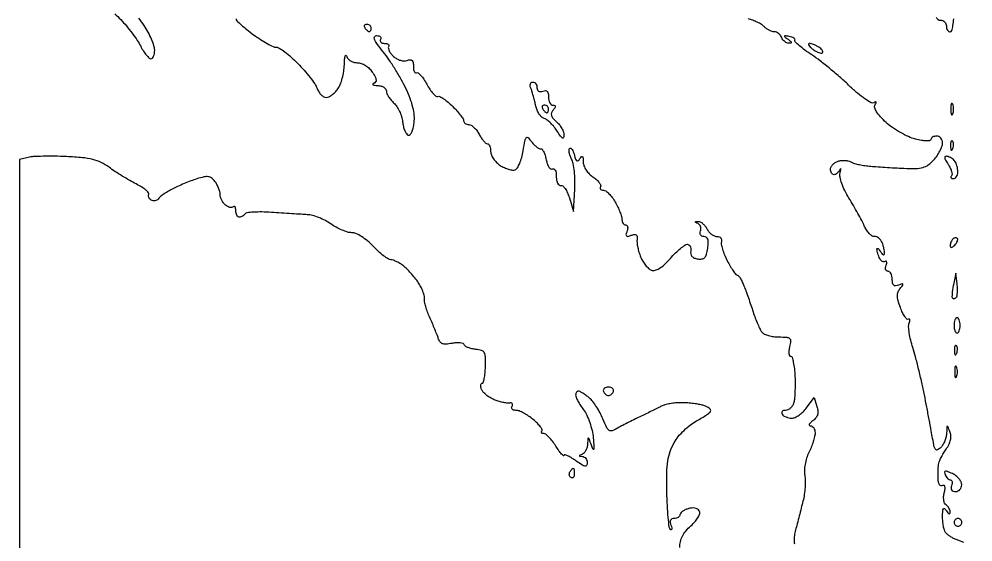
# Model space of a CAD drawing. Extents: x 0 to 102, y 0 to 135.
# Drawn here: x -0.01 to 20.89, y 108.79 to 120.24 of the extents above; entities that cross this region are included whole.
import ezdxf

# ---------------------------------------------------------------- set-up
doc = ezdxf.new("R2010")
doc.units = 0
doc.header["$MEASUREMENT"] = 0

msp = doc.modelspace()

# ---------------------------------------------------------------- linework, layer by layer
for points in [[(2.085474, 120.358813, -0.022279), (2.217933, 120.230897, -0.016899), (2.340908, 120.091951, -0.012596), (2.46732, 119.930913, -0.012766), (2.578894, 119.772892, -0.028068), (2.654044, 119.64555, 0.022046), (2.714486, 119.540255, 0.02991), (2.778616, 119.451367, 0.030252), (2.838134, 119.38687, 0.193626), (2.878573, 119.3706, 0.214099), (2.910072, 119.384736, 0.080193), (2.936681, 119.426515, 0.060951), (2.954735, 119.488071, 0.041386), (2.960638, 119.56095, 0.078436), (2.945234, 119.657347, 0.023061), (2.892147, 119.797906, 0.022543), (2.816923, 119.952718, 0.022466), (2.727988, 120.100309, 0.014348), (2.614623, 120.260476, 0.007299)], [(4.742837, 120.243793, 0.181566), (4.761038, 120.204565, 0.010937), (4.857287, 120.113947, 0.015238), (4.980275, 120.009739, 0.010591), (5.125102, 119.89935, 0.014166), (5.278404, 119.794074, 0.017477), (5.427235, 119.705167, 0.016006), (5.555578, 119.639727, 0.110323), (5.624196, 119.6244, -0.142452), (5.691085, 119.604948, -0.019126), (5.812984, 119.520791, -0.020826), (5.952817, 119.406752, -0.016153), (6.095466, 119.271688, -0.01538), (6.234647, 119.122181, -0.015463), (6.364114, 118.964661, -0.015463), (6.468281, 118.820622, -0.058033), (6.519641, 118.721788, 0.051185), (6.557537, 118.646366, 0.055685), (6.609072, 118.582524, 0.062819), (6.665772, 118.538978, 0.133143), (6.718809, 118.5246, 0.114258), (6.775755, 118.537785, 0.044686), (6.845209, 118.579832, 0.041249), (6.915132, 118.640683, 0.040321), (6.974703, 118.712624, 0.060536), (7.025983, 118.808744, 0.026921), (7.070597, 118.945504, 0.026167), (7.102785, 119.097132, 0.032028), (7.116214, 119.241374, -0.011096), (7.122462, 119.363816, -0.043386), (7.13451, 119.438522, -0.393942), (7.14944, 119.448169, -0.292509), (7.164717, 119.43405, 0.104225), (7.194273, 119.374888, 0.08424), (7.247217, 119.327345, 0.076488), (7.317959, 119.29652, 0.064654), (7.398973, 119.286, -0.082974), (7.486185, 119.271427, -0.056339), (7.577297, 119.228121, -0.053332), (7.661661, 119.162264, -0.0554), (7.72898, 119.08082, -0.021477), (7.789922, 118.978479, -0.092722), (7.811372, 118.911337, -0.185666), (7.800078, 118.865746, -0.145005), (7.759859, 118.833699, 0.142984), (7.739206, 118.817375, 0.445992), (7.742636, 118.802116, 0.098572), (7.779194, 118.790239, 0.020639), (7.84665, 118.785079, -0.057578), (7.919451, 118.774069, -0.074917), (7.981085, 118.746937, -0.092122), (8.022462, 118.708546, -0.16115), (8.037, 118.664612, 0.103477), (8.048297, 118.61061, 0.036788), (8.085322, 118.540518, 0.034614), (8.138551, 118.467318, 0.03434), (8.201501, 118.401953, -0.063645), (8.26642, 118.326135, -0.036238), (8.325272, 118.220562, -0.035575), (8.369887, 118.103804, -0.048691), (8.391851, 117.993506, 0.033014), (8.408808, 117.891832, 0.041361), (8.438321, 117.800933, 0.046436), (8.475003, 117.732066, 0.169556), (8.513749, 117.702449, 0.278231), (8.554278, 117.711768, 0.086891), (8.592511, 117.764348, 0.056174), (8.624223, 117.853112, 0.028679), (8.64469, 117.969846, 0.051183), (8.646922, 118.12997, 0.036969), (8.618061, 118.306305, 0.031842), (8.557588, 118.501932, 0.020409), (8.464041, 118.72058, 0.01658), (8.361041, 118.919273, 0.010598), (8.22896, 119.143361, 0.010648), (8.09003, 119.357703, 0.019484), (7.966441, 119.525317, -0.010002), (7.830238, 119.70289, -0.06237), (7.774422, 119.80274, -0.243267), (7.779157, 119.853998, -0.25572), (7.823384, 119.8782, -0.062073), (7.872822, 119.872039, -0.132027), (7.906195, 119.853349, -0.191611), (7.918518, 119.825689, -0.149617), (7.9101, 119.7936, 0.146489), (7.90147, 119.761503, 0.191582), (7.913383, 119.733851, 0.134005), (7.946086, 119.715172, 0.063222), (7.9947, 119.709, -0.053446), (8.043921, 119.703724, -0.115843), (8.078069, 119.68747, -0.188255), (8.091941, 119.663452, -0.17814), (8.086288, 119.635707, 0.19628), (8.079909, 119.597617, 0.063277), (8.099819, 119.542746, 0.051956), (8.139966, 119.481238, 0.038302), (8.19596, 119.422167, 0.056652), (8.266168, 119.371792, 0.055567), (8.346339, 119.338069, 0.06009), (8.424894, 119.324817, 0.103743), (8.490065, 119.335312, -0.069867), (8.555803, 119.350489, -0.212698), (8.598153, 119.3359, -0.165998), (8.622279, 119.290765, -0.040496), (8.6292, 119.205458, 0.035832), (8.634033, 119.13811, 0.0768), (8.649219, 119.088414, 0.147833), (8.671592, 119.064078, 0.278757), (8.697348, 119.064332, -0.314147), (8.733601, 119.062329, -0.043479), (8.791851, 119.007969, -0.037094), (8.85793, 118.922629, -0.022684), (8.923362, 118.813313, 0.023781), (8.989735, 118.702974, 0.035647), (9.058668, 118.614223, 0.039155), (9.121183, 118.554698, 0.256508), (9.162295, 118.547198, -0.201677), (9.207844, 118.543718, -0.02837), (9.290877, 118.494955, -0.028672), (9.387267, 118.422429, -0.020757), (9.486182, 118.331403, -0.014882), (9.579171, 118.232707, -0.019535), (9.657672, 118.136973, -0.017361), (9.716071, 118.053954, -0.145593), (9.729, 118.010492, 0.142756), (9.737679, 117.980713, 0.099639), (9.762078, 117.95534, 0.084299), (9.798562, 117.938245, 0.067592), (9.841604, 117.9324, -0.140753), (9.892754, 117.91771, -0.048383), (9.954381, 117.870272, -0.043483), (10.015773, 117.801831, -0.038233), (10.0674, 117.7209, 0.024046), (10.115888, 117.639914, 0.031775), (10.167993, 117.571528, 0.03302), (10.216704, 117.522351, 0.183041), (10.250896, 117.5094, -0.218583), (10.277797, 117.497049, -0.078177), (10.300548, 117.46027, -0.059442), (10.316052, 117.40619, -0.040132), (10.3212, 117.34215, 0.101562), (10.336404, 117.268073, 0.049889), (10.383136, 117.183448, 0.046619), (10.451388, 117.101991, 0.050084), (10.532047, 117.036748, 0.036374), (10.621262, 116.987158, 0.038718), (10.714909, 116.952207, 0.041915), (10.799485, 116.935412, 0.120239), (10.858475, 116.942949, 0.166038), (10.906973, 116.983425, 0.035865), (10.957621, 117.08202, 0.033735), (11.002377, 117.210422, 0.026705), (11.033687, 117.354101, -0.005547), (11.074353, 117.587846, -0.144718), (11.103031, 117.644194, -0.428186), (11.141942, 117.644328, -0.02983), (11.22083, 117.5517, 0.028915), (11.274687, 117.488227, 0.038105), (11.331071, 117.437445, 0.042119), (11.382231, 117.404448, 0.187844), (11.417057, 117.400345, -0.296447), (11.446946, 117.390364, -0.051484), (11.480633, 117.337719, -0.041589), (11.51239, 117.258947, -0.025679), (11.536992, 117.162088, 0.034166), (11.562852, 117.067063, 0.064732), (11.598249, 116.996206, 0.106422), (11.637021, 116.958896, 0.284229), (11.673806, 116.958886, -0.245747), (11.707011, 116.961269, -0.171256), (11.735056, 116.935167, -0.085568), (11.753611, 116.877505, -0.035165), (11.7594, 116.795293, 0.043247), (11.766453, 116.713906, 0.071934), (11.787839, 116.648608, 0.105545), (11.819346, 116.608873, 0.230227), (11.856212, 116.59995, -0.245475), (11.899772, 116.588066, -0.054923), (11.951824, 116.527908, -0.044984), (12.003178, 116.436878, -0.03007), (12.045752, 116.325), (12.138479, 116.0289), (12.164596, 116.513146, 0.019475), (12.16756, 116.711639, 0.020113), (12.154955, 116.907623, 0.020311), (12.130377, 117.075856, 0.076577), (12.095102, 117.176042, -0.032903), (12.06235, 117.248289, -0.043902), (12.043002, 117.317638, -0.05084), (12.038254, 117.374878, -0.194019), (12.052001, 117.407201, -0.32429), (12.076102, 117.411046, -0.118311), (12.103974, 117.387355, -0.063249), (12.132015, 117.336566, -0.030596), (12.155193, 117.265904, 0.020865), (12.183338, 117.174106, 0.16316), (12.210455, 117.13936, 0.340543), (12.240545, 117.141525, 0.069502), (12.277442, 117.184998, -0.047841), (12.311173, 117.228409, -0.42804), (12.332831, 117.228533, -0.175959), (12.3469, 117.196969, -0.016016), (12.350305, 117.1095, 0.089592), (12.365959, 117.026119, 0.052986), (12.411961, 116.935593, 0.049937), (12.480191, 116.850495, 0.053837), (12.562374, 116.782996, -0.033348), (12.63971, 116.724605, -0.050462), (12.697554, 116.663327, -0.064604), (12.729601, 116.608216, -0.242401), (12.726581, 116.569546, 0.128484), (12.717772, 116.540868, 0.188295), (12.726224, 116.516176, 0.145846), (12.751823, 116.499436, 0.071281), (12.790757, 116.493665, -0.157855), (12.843211, 116.476401, -0.039496), (12.912459, 116.416877, -0.036409), (12.984738, 116.332619, -0.02971), (13.04955, 116.233009, -0.017852), (13.10622, 116.124615, -0.018668), (13.15411, 116.014036, -0.018696), (13.188194, 115.915805, -0.074284), (13.1976, 115.852844, 0.06648), (13.203728, 115.806955, 0.083553), (13.221671, 115.768063, 0.099363), (13.248296, 115.742052, 0.144921), (13.279545, 115.7328, -0.208256), (13.306183, 115.721202, -0.140133), (13.321458, 115.691209, -0.090467), (13.322015, 115.645456, -0.049572), (13.307158, 115.591213, 0.034354), (13.286024, 115.522338, 0.27003), (13.295479, 115.491599, 0.252128), (13.327708, 115.483338, 0.030851), (13.399619, 115.505955, -0.046277), (13.468659, 115.525355, -0.202306), (13.509187, 115.516386, -0.218884), (13.529073, 115.481879, -0.054112), (13.527983, 115.414893, 0.059011), (13.527509, 115.342083, 0.022566), (13.543329, 115.241819, 0.021973), (13.570501, 115.1334, 0.025159), (13.606107, 115.032682, 0.038436), (13.653409, 114.938853, 0.035848), (13.715505, 114.851029, 0.037877), (13.782284, 114.781167, 0.091716), (13.842941, 114.744033, 0.154355), (13.92231, 114.739256, 0.076516), (14.016227, 114.778843, 0.051724), (14.12702, 114.863946, 0.021317), (14.258898, 115.000001, -0.016125), (14.371532, 115.118642, -0.021277), (14.481977, 115.218797, -0.019307), (14.578524, 115.29302, -0.155436), (14.631196, 115.3098, -0.163228), (14.666011, 115.298123, -0.118613), (14.692133, 115.26631, -0.092041), (14.705285, 115.218373, -0.062725), (14.702959, 115.16175, 0.093351), (14.70425, 115.096537, 0.131552), (14.730331, 115.044885, 0.114827), (14.782047, 115.00851, 0.06073), (14.858182, 114.988012, 0.071626), (14.949991, 114.988132, 0.170005), (15.009735, 115.01932, 0.122688), (15.048894, 115.089535, 0.029723), (15.07618, 115.220662, 0.02527), (15.087777, 115.342115, 0.089458), (15.077374, 115.419417, 0.164411), (15.045398, 115.462533, 0.152867), (14.992797, 115.479, -0.099734), (14.948209, 115.487983, -0.156686), (14.918781, 115.513198, -0.146701), (14.908388, 115.552242, -0.084008), (14.918096, 115.600434, 0.08212), (14.928258, 115.649921, 0.090662), (14.921338, 115.698266, 0.098459), (14.898649, 115.737961, 0.117756), (14.863697, 115.762955, -0.01171), (14.813651, 115.784694, -0.302436), (14.806299, 115.79668, -0.368597), (14.814871, 115.806003, -0.014039), (14.865473, 115.810721, -0.135769), (14.911374, 115.801178, -0.0561), (14.964657, 115.765736, -0.049918), (15.016547, 115.712436, -0.045243), (15.0588, 115.6482, 0.054815), (15.103161, 115.583485, 0.052069), (15.161227, 115.528702, 0.056161), (15.223559, 115.491333, 0.107375), (15.280327, 115.479, -0.084092), (15.327612, 115.470991, -0.126601), (15.362237, 115.447936, -0.144082), (15.378668, 115.413508, -0.122522), (15.375249, 115.37325, 0.131574), (15.371213, 115.313014, 0.024993), (15.398093, 115.205372, 0.025126), (15.44333, 115.079465, 0.020763), (15.503641, 114.95025, 0.012859), (15.57067, 114.828691, 0.019092), (15.636054, 114.726192, 0.014626), (15.694263, 114.647232, 0.230532), (15.72349, 114.633, -0.228952), (15.750174, 114.620105, -0.026842), (15.789493, 114.564659, -0.027851), (15.831301, 114.489473, -0.019289), (15.870378, 114.40035, -0.006406), (15.913121, 114.287421, -0.002802), (15.967039, 114.136636, -0.002772), (16.02251, 113.97588, -0.003701), (16.070975, 113.8293, 0.012048), (16.118932, 113.691991, 0.012609), (16.172776, 113.559241, 0.01235), (16.224904, 113.447134, 0.053191), (16.264305, 113.38515, 0.117411), (16.316275, 113.344436, 0.038397), (16.40819, 113.310464, 0.035812), (16.519694, 113.287201, 0.033535), (16.635871, 113.2794, -0.016567), (16.806218, 113.273754, -0.168596), (16.870412, 113.24659, -0.239567), (16.89185, 113.190681, -0.035464), (16.87014, 113.0679, 0.032025), (16.85523, 112.986825, 0.055771), (16.854792, 112.918528, 0.082664), (16.867599, 112.872245, 0.291859), (16.892431, 112.8564, -0.326742), (16.922944, 112.834077, -0.023883), (16.951272, 112.727509, -0.026035), (16.974138, 112.585816, -0.016115), (16.986896, 112.417623, -0.011334), (16.990627, 112.238388, -0.012024), (16.986075, 112.062669, -0.011692), (16.974997, 111.911861, -0.052703), (16.957293, 111.825423, -0.069526), (16.92924, 111.766775, -0.066521), (16.885833, 111.717068, -0.071358), (16.834287, 111.68347, -0.109223), (16.782406, 111.672, 0.069787), (16.737963, 111.665767, 0.14451), (16.708642, 111.647149, 0.189949), (16.698796, 111.619543, 0.13093), (16.7085, 111.5874, 0.107835), (16.739853, 111.554963, 0.050955), (16.79159, 111.527651, 0.047177), (16.853945, 111.50907, 0.048872), (16.917937, 111.5028, 0.109654), (16.989936, 111.518782, 0.044205), (17.077555, 111.569559, 0.04099), (17.165678, 111.643111, 0.040969), (17.240639, 111.730066), (17.40619, 111.957331), (17.469563, 111.757662, -0.048783), (17.49087, 111.657618, -0.098693), (17.484109, 111.577692, -0.104869), (17.447782, 111.509605, -0.060155), (17.379498, 111.445796, 0.029065), (17.327018, 111.402528, 0.096373), (17.300734, 111.366558, 0.294221), (17.303725, 111.344268, 0.219711), (17.32683, 111.3336, -0.152817), (17.365261, 111.321573, -0.098133), (17.397999, 111.287716, -0.080833), (17.420086, 111.237123, -0.062659), (17.4276, 111.177398, -0.05769), (17.418523, 111.098992, -0.019106), (17.387724, 110.987147, -0.018736), (17.343815, 110.864727, -0.020224), (17.291853, 110.749085, 0.038893), (17.242189, 110.626522, 0.032264), (17.208348, 110.48986, 0.033375), (17.193548, 110.357688, 0.060943), (17.201879, 110.249637, -0.046988), (17.213544, 110.138718, -0.020145), (17.209159, 109.989675, -0.019722), (17.191677, 109.830125, -0.024569), (17.162386, 109.6839, -0.000526), (17.124205, 109.533038, -0.000343), (17.07982, 109.358941, -0.000345), (17.036294, 109.189184, -0.000658), (17.001048, 109.052855, 0.023165), (16.974856, 108.928751, 0.042886), (16.967045, 108.826113, 0.05571), (16.976296, 108.750082, 0.198768)], [(20.6847, 108.777439), (20.5155, 108.843799, -0.02978), (20.446164, 108.875875, -0.025947), (20.377745, 108.917329, -0.026809), (20.319755, 108.961433, -0.06674), (20.284145, 109.000929, -0.08261), (20.260143, 109.052507, -0.023068), (20.240249, 109.13959, -0.022609), (20.226564, 109.241678, -0.022014), (20.221991, 109.3455, -0.010905), (20.224763, 109.472581, -0.13331), (20.2394, 109.518484, -0.47375), (20.264009, 109.521257, -0.056162), (20.304, 109.4724, 0.027275), (20.338055, 109.425522, 0.147021), (20.363839, 109.408032, 0.37991), (20.380503, 109.415515, 0.102799), (20.387305, 109.446257, 0.079335), (20.381044, 109.488986, 0.054226), (20.361355, 109.53402, 0.053528), (20.332035, 109.574448, 0.070818), (20.297145, 109.603537, -0.155737), (20.265595, 109.640374, -0.063568), (20.247661, 109.704605, -0.054097), (20.244684, 109.784571, -0.043787), (20.258236, 109.869418, 0.022194), (20.276215, 109.95742, 0.095788), (20.274416, 110.010531, 0.290841), (20.254839, 110.029893, 0.194238), (20.222791, 110.024396, -0.208584), (20.187819, 110.019385, -0.175325), (20.157022, 110.04119, -0.097392), (20.134771, 110.09191, -0.042018), (20.124776, 110.165357, -0.010726), (20.122272, 110.24933, -0.008494), (20.123055, 110.340148, -0.008603), (20.126665, 110.42441, -0.021113), (20.132993, 110.486079, -0.060326), (20.149942, 110.548542, -0.018847), (20.189872, 110.637203, -0.018532), (20.242339, 110.73372, -0.019464), (20.301012, 110.824479, 0.038603), (20.362962, 110.928855, 0.061659), (20.397045, 111.026658, 0.071218), (20.403509, 111.118904, 0.076925), (20.383342, 111.2067, 0.004109), (20.339028, 111.315262, 0.40227), (20.325073, 111.321329, 0.301869), (20.314638, 111.307007, 0.003257), (20.309946, 111.179507, -0.051479), (20.298671, 111.095318, -0.03683), (20.269698, 111.004756, -0.037381), (20.228737, 110.921661, -0.063256), (20.181282, 110.860397, -0.063256), (20.112787, 110.807341, -0.355979), (20.070235, 110.813827, -0.131583), (20.038753, 110.875211, -0.010379), (20.003557, 111.05679, 0.003005), (19.974116, 111.221659, 0.000939), (19.928016, 111.468546, 0.000938), (19.875497, 111.744075, 0.001037), (19.823641, 112.0104, 0.006556), (19.76632, 112.282685, 0.005151), (19.697299, 112.576275, 0.00521), (19.627462, 112.847935, 0.012766), (19.568944, 113.045784, -0.019291), (19.522987, 113.20896, -0.022198), (19.49219, 113.36776, -0.021988), (19.478172, 113.50311, -0.106813), (19.489909, 113.578928, 0.032046), (19.504942, 113.627125, 0.10799), (19.505701, 113.659943, 0.299988), (19.493312, 113.672595, 0.194021), (19.472397, 113.668998, -0.339224), (19.438969, 113.672369, -0.052922), (19.392777, 113.726062, -0.040802), (19.343117, 113.812165, -0.023658), (19.297209, 113.922502, -0.01963), (19.247926, 114.077568, -0.065186), (19.233208, 114.183327, -0.095509), (19.248457, 114.26602, -0.080153), (19.293808, 114.342935, 0.009893), (19.348856, 114.411999, 0.285525), (19.350957, 114.433612, 0.372439), (19.333485, 114.440967, 0.012941), (19.258466, 114.414385, -0.06905), (19.193238, 114.399214, -0.208806), (19.150904, 114.413293, -0.168227), (19.126658, 114.457182, -0.042871), (19.1196, 114.539349, 0.050567), (19.112684, 114.607556, 0.070531), (19.09209, 114.665239, 0.090645), (19.061698, 114.704032, 0.183378), (19.025949, 114.7176, -0.164546), (18.994473, 114.728247, -0.151163), (18.974607, 114.756168, -0.10915), (18.970306, 114.79865, -0.062551), (18.98268, 114.848894, 0.035496), (18.997162, 114.896477, 0.126566), (18.9963, 114.928047, 0.313298), (18.981983, 114.93973, 0.159027), (18.958296, 114.93398, -0.171966), (18.925797, 114.926952, -0.119972), (18.890462, 114.940512, -0.090469), (18.857475, 114.973518, -0.059636), (18.832365, 115.021105, -0.013475), (18.812874, 115.076298, -0.013915), (18.79661, 115.131878, -0.013749), (18.785211, 115.180704, -0.056253), (18.782495, 115.210969, -0.403249), (18.791084, 115.219487, -0.18096), (18.807501, 115.213617, -0.0544), (18.834131, 115.185637, -0.019566), (18.8658, 115.1406, 0.030096), (18.898618, 115.095957, 0.13881), (18.924818, 115.078, 0.364331), (18.941821, 115.084669, 0.121886), (18.949105, 115.112531, 0.039087), (18.946024, 115.15984, 0.017193), (18.934935, 115.221639, 0.016893), (18.918618, 115.286708, 0.021733), (18.899049, 115.345181, 0.071587), (18.870477, 115.39634, 0.063723), (18.827631, 115.439691, 0.066848), (18.777618, 115.469027, 0.099574), (18.728035, 115.479, -0.150197), (18.674886, 115.495334, -0.053177), (18.613464, 115.547341, -0.0469), (18.554036, 115.622627, -0.040052), (18.506044, 115.71165, 0.016679), (18.450803, 115.826675, 0.006009), (18.364874, 115.986579, 0.005952), (18.266466, 116.159648, 0.007032), (18.169162, 116.32088, -0.023555), (18.07776, 116.484302, -0.031443), (18.011574, 116.640853, -0.035173), (17.974524, 116.776413, -0.10873), (17.976423, 116.87078, 0.00924), (17.99023, 116.933032, 0.07499), (17.991688, 116.962123, 0.691134), (17.984599, 116.964022, 0.048142), (17.969669, 116.93835, -0.055667), (17.945329, 116.897906, -0.055064), (17.912587, 116.863664, -0.060161), (17.8768, 116.84034, -0.114857), (17.84355, 116.8326, -0.153983), (17.813974, 116.84193, -0.097924), (17.78878, 116.868202, -0.080432), (17.77178, 116.907456, -0.062123), (17.766, 116.953799, -0.122487), (17.778516, 117.004125, -0.070054), (17.81548, 117.0551, -0.063169), (17.870038, 117.09898, -0.061037), (17.934443, 117.12846, -0.04805), (18.006763, 117.143973, -0.041066), (18.084692, 117.146561, -0.043013), (18.15645, 117.136824, -0.085233), (18.209393, 117.115006, 0.06586), (18.269573, 117.087448, 0.017565), (18.371593, 117.060006, 0.017493), (18.490829, 117.036746, 0.017231), (18.612, 117.02174, 0.004467), (18.757821, 117.010076, 0.001784), (18.957803, 116.996592, 0.001765), (19.173568, 116.983583, 0.002224), (19.3734, 116.973133, 0.015549), (19.635101, 116.968761, 0.065447), (19.790235, 116.991431, 0.090969), (19.907695, 117.049224, 0.047677), (20.02905, 117.158696, 0.03336), (20.101896, 117.249733, 0.031553), (20.163485, 117.351307, 0.033109), (20.206269, 117.448207, 0.087623), (20.2194, 117.522559, 0.07987), (20.209818, 117.582162, 0.091243), (20.182123, 117.632763, 0.100757), (20.140899, 117.666593, 0.122192), (20.0925, 117.6786, 0.057653), (20.043964, 117.672985, 0.076889), (20.002877, 117.656391, 0.095773), (19.975343, 117.631836, 0.164346), (19.9656, 117.602996, -0.371386), (19.944531, 117.578543, -0.044867), (19.867764, 117.574029, -0.035485), (19.758831, 117.585167, -0.01894), (19.626368, 117.613497, -0.043476), (19.474482, 117.666453, -0.023361), (19.297359, 117.756222, -0.023089), (19.12403, 117.865366, -0.033369), (18.982704, 117.978453, -0.021856), (18.85861, 118.102516, -0.045672), (18.775952, 118.211124, -0.064025), (18.735048, 118.299988, -0.217612), (18.742807, 118.361722, 0.023908), (18.766288, 118.40412, 0.255486), (18.765484, 118.423112, 0.376461), (18.750799, 118.427785, 0.035411), (18.71446, 118.408738, -0.273716), (18.655979, 118.407613, -0.022272), (18.52074, 118.492336, -0.025024), (18.359288, 118.616152, -0.01634), (18.185419, 118.773937, 0.011824), (17.98971, 118.954792, 0.00835), (17.761799, 119.148962, 0.008433), (17.537571, 119.327361, 0.017545), (17.355781, 119.457173, -0.012591), (17.206807, 119.561339, -0.020015), (17.085411, 119.658589, -0.014965), (16.994666, 119.742344, -0.310668), (16.987919, 119.776852, 0.253076), (16.985797, 119.801352, 0.1003), (16.961209, 119.826103, 0.066691), (16.917605, 119.847469, 0.038896), (16.861019, 119.861598, 0.007383), (16.774285, 119.874898, 0.34175), (16.759665, 119.866503, 0.344339), (16.764181, 119.85033, 0.007432), (16.8354, 119.799443, -0.018757), (16.891455, 119.757442, -0.173119), (16.907004, 119.731931, -0.403571), (16.896802, 119.715752, -0.057334), (16.853895, 119.710295, -0.104426), (16.808815, 119.719253, -0.067653), (16.763029, 119.746657, -0.063679), (16.723508, 119.787483, -0.069002), (16.696794, 119.8359, 0.070589), (16.669825, 119.884414, 0.063457), (16.629559, 119.925523, 0.06682), (16.582672, 119.953347, 0.100872), (16.536292, 119.9628, -0.078382), (16.485362, 119.970833, -0.038075), (16.424243, 119.995885, -0.036562), (16.363201, 120.032327, -0.043552), (16.311855, 120.075431, 0.057225), (16.25215, 120.122837, 0.024618), (16.163139, 120.172337, 0.023969), (16.062163, 120.216268, 0.029142), (15.96375, 120.247162, -0.059333)], [(20.082421, 120.278156, 0.124966), (20.12277, 120.233147, 0.148908), (20.1771, 120.2166, -0.099038), (20.22553, 120.206912, -0.097945), (20.266723, 120.179323, -0.097945), (20.294312, 120.13813, -0.099038), (20.304, 120.0897, 0.064853), (20.310319, 120.041186, 0.082425), (20.328851, 120.000077, 0.098894), (20.356337, 119.972577, 0.148195), (20.3886, 119.9628, 0.332234), (20.421681, 119.987509, 0.026982), (20.448349, 120.099482, 0.027868), (20.467096, 120.249734, 0.017105)], [(21.041223, 117.962466, -0.000161), (21.06873, 117.549321, -0.000159), (21.097802, 117.108426, -0.000208)], [(14.464763, 108.6687, -0.059478), (14.47805, 108.796273, -0.062302), (14.520997, 108.915016, -0.055924), (14.596614, 109.029627, -0.035461), (14.707639, 109.145081, 0.028379), (14.80547, 109.243976, 0.053322), (14.870401, 109.335564, 0.073594), (14.900064, 109.413606, 0.194884), (14.890228, 109.471384, 0.122062), (14.851522, 109.509241, 0.085783), (14.794258, 109.53081, 0.072191), (14.723667, 109.533985, 0.052085), (14.646362, 109.518052, 0.037378), (14.577559, 109.490408, 0.047722), (14.519405, 109.454581, 0.055692), (14.479135, 109.416399, 0.177), (14.4666, 109.382099, -0.155066), (14.457038, 109.352008, -0.097723), (14.430103, 109.326377, -0.08006), (14.389864, 109.309079, -0.061633), (14.342355, 109.3032, 0.09635), (14.292165, 109.293438, 0.186817), (14.262808, 109.265891, 0.146043), (14.255494, 109.219926, 0.053118), (14.271234, 109.15515, -0.023195), (14.287702, 109.101562, -0.093032), (14.289961, 109.067493, -0.375091), (14.279052, 109.057656, -0.189373), (14.260385, 109.064644, -0.180833), (14.234371, 109.114557, -0.006655), (14.210728, 109.329915, -0.01137), (14.191652, 109.589693, -0.007659), (14.181174, 109.886886, -0.008968), (14.180346, 110.303792, -0.032937), (14.201893, 110.566627, -0.048359), (14.252054, 110.767859, -0.042383), (14.341567, 110.9653, -0.043906), (14.431724, 111.097617, -0.028135), (14.557455, 111.234729, -0.028184), (14.697272, 111.356387, -0.045284), (14.830298, 111.441502, 0.015605), (14.950248, 111.508583, 0.022558), (15.051426, 111.575774, 0.019451), (15.127672, 111.636208, 0.218814), (15.1434, 111.670427, 0.208755), (15.130735, 111.69944, 0.048727), (15.087485, 111.732334, 0.042201), (15.025937, 111.763482, 0.030586), (14.95305, 111.787878, 0.025981), (14.860643, 111.807563, 0.011641), (14.737512, 111.824244, 0.011488), (14.606239, 111.835879, 0.015312), (14.486602, 111.840045, 0.024612), (14.37012, 111.834796, 0.021075), (14.248455, 111.818099, 0.021608), (14.139095, 111.793443, 0.055165), (14.063602, 111.763712, -0.005445), (13.987402, 111.724573, -0.001724), (13.872873, 111.667806, -0.001721), (13.744737, 111.605391, -0.001913), (13.6206, 111.546037, 0.004085), (13.491905, 111.483814, 0.002981), (13.349886, 111.412657, 0.003011), (13.216057, 111.343584, 0.00663), (13.114821, 111.288837, -0.03243), (12.984598, 111.226866, -0.231645), (12.917004, 111.232008, -0.153651), (12.863286, 111.29147, -0.012724), (12.780319, 111.485362, 0.027289), (12.719837, 111.616052, 0.021987), (12.641315, 111.749461, 0.02251), (12.557627, 111.86645, 0.051729), (12.482398, 111.944135, 0.015689), (12.411473, 111.999948, 0.01903), (12.341509, 112.047535, 0.017909), (12.280492, 112.082748, 0.111274), (12.24585, 112.092185, 0.139727), (12.221664, 112.086438, 0.105328), (12.201038, 112.068316, 0.08954), (12.18716, 112.040404, 0.070829), (12.1824, 112.006974, 0.105632), (12.192684, 111.958839, 0.018416), (12.233956, 111.875074, 0.019278), (12.290715, 111.778901, 0.01623), (12.357908, 111.681561, -0.050507), (12.427719, 111.563959, -0.025765), (12.492024, 111.404473, -0.025308), (12.541932, 111.231653, -0.034497), (12.568013, 111.071637, -0.00366), (12.584674, 110.876746, -0.080788), (12.579948, 110.820116, -0.71357), (12.564402, 110.818764, -0.019548), (12.527838, 110.9106, 0.002803), (12.478854, 111.046723, 0.227033), (12.463157, 111.062043, 0.492588), (12.451135, 111.054017, 0.005198), (12.444633, 110.9388, -0.052082), (12.433555, 110.865523, -0.053492), (12.407613, 110.79681, -0.059098), (12.371575, 110.742511, -0.121409), (12.33045, 110.712829, 0.009076), (12.27463, 110.689118, 0.295955), (12.267, 110.677356, 0.382689), (12.275173, 110.668242, 0.011437), (12.33045, 110.663479, -0.121513), (12.370801, 110.650779, -0.093986), (12.405136, 110.619793, -0.085289), (12.428232, 110.575324, -0.07737), (12.4362, 110.524139, -0.119315), (12.422546, 110.467738, -0.332202), (12.388075, 110.450902, -0.097665), (12.32105, 110.477817, -0.010551), (12.1824, 110.5722, 0.017335), (12.084874, 110.636671, 0.034396), (12.002735, 110.679504, 0.051027), (11.945117, 110.697958, 0.470229), (11.927175, 110.683711, -0.624846), (11.913666, 110.677463, -0.043824), (11.874444, 110.715597, -0.024501), (11.817432, 110.788622, -0.011069), (11.749667, 110.88945, 0.021647), (11.675627, 110.994734, 0.028398), (11.598756, 111.083633, 0.028427), (11.528755, 111.148094, 0.173555), (11.483192, 111.1644, -0.058449), (11.452125, 111.168044, -0.175516), (11.434542, 111.17959, -0.252148), (11.432025, 111.19644, -0.110365), (11.444509, 111.216109, 0.32452), (11.449687, 111.248649, 0.042258), (11.410478, 111.311993, 0.036242), (11.34438, 111.38871, 0.021919), (11.256046, 111.469909, 0.02605), (11.153755, 111.547256, 0.026917), (11.045056, 111.612636, 0.027897), (10.945252, 111.658639, 0.09431), (10.875045, 111.672, -0.064837), (10.82479, 111.678544, -0.139934), (10.791565, 111.698328, -0.193536), (10.780032, 111.72777, -0.13699), (10.789997, 111.762258, 0.095869), (10.80249, 111.795206, 0.218336), (10.795835, 111.820356, 0.190337), (10.771175, 111.834022, 0.074284), (10.73154, 111.833291, -0.072266), (10.672788, 111.831972, -0.022746), (10.585906, 111.846646, -0.022191), (10.489226, 111.872073, -0.022886), (10.396188, 111.905752, -0.03862), (10.307799, 111.950682, -0.035826), (10.224993, 112.009686, -0.037825), (10.159062, 112.073151, -0.090857), (10.123893, 112.130819, -0.039166), (10.108739, 112.181954, -0.072838), (10.105961, 112.225019, -0.119199), (10.115314, 112.253404, -0.2594), (10.134723, 112.2642, 0.331214), (10.159536, 112.282663, 0.023913), (10.181456, 112.370852, 0.02603), (10.198426, 112.488094, 0.016044), (10.206732, 112.62727, 0.014384), (10.206465, 112.843375, 0.120254), (10.180647, 112.936892, 0.196847), (10.119909, 112.985344, 0.050637), (9.994015, 113.0087, -0.032563), (9.906771, 113.021649, -0.041172), (9.828762, 113.045332, -0.046249), (9.769601, 113.075345, -0.172795), (9.744202, 113.107625, 0.231066), (9.716932, 113.135266, 0.056129), (9.65264, 113.15004, 0.046145), (9.566956, 113.151882, 0.031679), (9.470554, 113.138881, -0.029929), (9.344505, 113.121432, -0.108006), (9.264659, 113.132477, -0.150626), (9.211597, 113.172953, -0.079064), (9.174227, 113.247936, 0.015766), (9.146053, 113.328585, 0.00503), (9.099172, 113.44676, 0.005014), (9.044275, 113.577422, 0.005574), (8.988623, 113.7024, -0.018263), (8.938127, 113.824016, -0.020425), (8.898681, 113.944584, -0.020215), (8.873648, 114.049177, -0.093661), (8.873171, 114.111055, 0.102865), (8.871658, 114.169328, 0.029018), (8.845626, 114.256889, 0.02794), (8.803929, 114.354728, 0.026239), (8.750795, 114.449455, 0.02263), (8.683059, 114.546595, 0.015024), (8.597171, 114.651895, 0.015137), (8.507421, 114.749298, 0.028341), (8.428274, 114.821469, 0.026626), (8.351263, 114.87755, 0.026465), (8.268576, 114.925253, 0.027434), (8.192046, 114.959016, 0.086152), (8.137069, 114.969519, -0.137856), (8.077602, 114.987321, -0.021687), (7.976339, 115.057827, -0.022696), (7.861467, 115.153988, -0.018079), (7.74638, 115.2675, 0.029717), (7.624342, 115.382391, 0.03287), (7.493411, 115.477877, 0.035333), (7.370972, 115.543776, 0.106176), (7.27867, 115.5636, -0.071682), (7.18782, 115.576692, -0.027443), (7.067187, 115.619515, -0.026494), (6.939369, 115.681094, -0.029423), (6.82336, 115.75395, 0.035331), (6.7026, 115.827816, 0.026347), (6.560336, 115.892313, 0.026876), (6.419074, 115.939005, 0.05326), (6.3027, 115.957675, -0.002075), (6.170053, 115.965217, -0.000615), (5.96714, 115.97785, -0.000617), (5.739112, 115.99261, -0.000665), (5.516769, 116.007575, 0.012939), (5.30969, 116.016413, 0.019163), (5.128052, 116.0125, 0.014755), (4.982037, 115.999416, 0.22844), (4.940726, 115.97305, -0.071149), (4.918033, 115.945868, -0.052825), (4.886329, 115.922871, -0.053324), (4.850911, 115.907247, -0.07738), (4.817207, 115.902, -0.172377), (4.786832, 115.912792, -0.093779), (4.760985, 115.943419, -0.074179), (4.743497, 115.98906, -0.054505), (4.7376, 116.043, 0.037878), (4.733775, 116.09342, 0.107049), (4.721248, 116.126229, 0.244364), (4.702872, 116.136591, 0.207794), (4.681934, 116.128334, -0.171918), (4.652142, 116.11413, -0.082297), (4.609269, 116.116698, -0.066538), (4.56029, 116.134964, -0.050768), (4.512734, 116.166893, -0.060504), (4.469077, 116.213083, -0.042972), (4.43176, 116.273886, -0.043408), (4.405843, 116.339191, -0.06798), (4.396509, 116.398809, 0.06091), (4.387505, 116.462154, 0.029949), (4.361644, 116.539478, 0.029186), (4.324756, 116.61763, 0.037513), (4.281596, 116.684328, 0.063665), (4.210029, 116.757181, 0.131766), (4.137262, 116.788387, 0.091503), (4.040955, 116.784591, 0.020763), (3.882436, 116.741842, 0.014134), (3.754153, 116.697442, 0.008627), (3.605234, 116.638183, 0.008644), (3.459588, 116.574316, 0.015147), (3.3417, 116.515786, 0.014392), (3.240577, 116.457898, 0.016026), (3.146594, 116.396223, 0.015507), (3.070188, 116.338883, 0.076677), (3.033909, 116.299383, -0.113486), (3.005999, 116.273125, -0.096514), (2.967742, 116.259743, -0.090315), (2.925013, 116.261286, -0.084536), (2.884479, 116.277707, -0.068185), (2.851088, 116.305251, -0.084688), (2.829192, 116.33897, -0.099773), (2.821915, 116.373435, -0.141624), (2.830289, 116.403433, 0.330101), (2.82729, 116.438999, 0.039223), (2.766943, 116.497588, 0.034585), (2.674426, 116.564065, 0.020891), (2.556719, 116.630237, -0.012455), (2.415764, 116.706379, -0.007414), (2.251641, 116.803649, -0.007418), (2.090839, 116.905514, -0.012708), (1.960242, 116.995808, 0.043791), (1.786206, 117.100797, 0.05246), (1.606561, 117.166467, 0.038431), (1.376297, 117.205713, 0.012296), (1.029642, 117.229113, 0.00736), (0.767234, 117.236485, 0.008337), (0.515411, 117.235653, 0.007703), (0.301783, 117.228091, 0.044829), (0.19035, 117.212343), (0, 117.167776), (0, 108.106829, 0.000415), (0.004027, 103.253902, 0.002668)], [(21.145559, 109.945654, 0.000334), (21.156299, 107.838562, 0.000333)]]:
    msp.add_lwpolyline(points, format="xyb")
for points in [[(7.609007, 120.132, -0.093332), (7.643207, 120.12556, -0.09642), (7.672282, 120.107149, -0.099167), (7.691742, 120.07968, -0.105053), (7.6986, 120.0474, -0.042167), (7.695864, 120.015011, -0.061769), (7.687641, 119.987651, -0.081139), (7.675559, 119.969099, -0.210953), (7.661293, 119.9628, -0.151918), (7.643465, 119.968345, -0.038439), (7.619586, 119.987651, -0.035638), (7.594457, 120.015017, -0.029505), (7.5717, 120.0474, -0.082592), (7.558459, 120.079726, -0.161196), (7.561091, 120.107149, -0.182303), (7.578979, 120.125377, -0.108972)], [(17.3007, 119.705014, 0.338728), (17.284932, 119.69253, 0.205107), (17.28884, 119.667799, 0.066699), (17.322099, 119.627868, 0.023861), (17.379124, 119.580284, 0.029758), (17.444922, 119.536402, 0.043644), (17.50778, 119.506698, 0.05216), (17.559525, 119.493486, 0.237089), (17.588174, 119.502974, 0.238008), (17.595973, 119.526659, 0.103377), (17.584123, 119.558599, 0.069903), (17.554079, 119.594205, 0.041632), (17.50975, 119.627704, 0.027698), (17.455892, 119.657727, 0.02474), (17.397006, 119.68288, 0.025538), (17.341789, 119.700151, 0.067245)], [(11.242749, 118.863, -0.131714), (11.278463, 118.853426, -0.1006), (11.30889, 118.826503, -0.088075), (11.329358, 118.786229, -0.073761), (11.3364, 118.738755, 0.094119), (11.345385, 118.691443, 0.166113), (11.370863, 118.661476, 0.151899), (11.411274, 118.65178, 0.075244), (11.4633, 118.663206, -0.089917), (11.520133, 118.673963, -0.20361), (11.559771, 118.657483, -0.150258), (11.583174, 118.612172, -0.044649), (11.5902, 118.533651, 0.051302), (11.597216, 118.465447, 0.071234), (11.618094, 118.407761, 0.091288), (11.648914, 118.368984, 0.181238), (11.685159, 118.3554, -0.084204), (11.723586, 118.348882, -0.311278), (11.737348, 118.330056, -0.156264), (11.727993, 118.297807, -0.025097), (11.688225, 118.244676, 0.090948), (11.654355, 118.184313, 0.155073), (11.653081, 118.127019, 0.110598), (11.686934, 118.065891, 0.034172), (11.762466, 117.991704, -0.046561), (11.825867, 117.926274, -0.040992), (11.879137, 117.847509, -0.043177), (11.915318, 117.767866, -0.089042), (11.926349, 117.700578, -0.080412), (11.916561, 117.645411, -0.469658), (11.892521, 117.636457, -0.112575), (11.851794, 117.67408, -0.011452), (11.779465, 117.784992, 0.030885), (11.713858, 117.877529, 0.029556), (11.636445, 117.962727, 0.030893), (11.559127, 118.029502, 0.08603), (11.49569, 118.062445, -0.113916), (11.439001, 118.09598, -0.053782), (11.383777, 118.16124, -0.049331), (11.338186, 118.245443, -0.04967), (11.310099, 118.336754, 0.009677), (11.288126, 118.435707, 0.007456), (11.260469, 118.542784, 0.007548), (11.231611, 118.642104, 0.017818), (11.206373, 118.71495, -0.049082), (11.189949, 118.774052, -0.103844), (11.191557, 118.82135, -0.161107), (11.210383, 118.851352, -0.174472)], [(11.500607, 118.3554, 0.108972), (11.470579, 118.348777, 0.182303), (11.452691, 118.330549, 0.161196), (11.450059, 118.303126, 0.082592), (11.4633, 118.2708, 0.029505), (11.486057, 118.238417, 0.035638), (11.511186, 118.211051, 0.038439), (11.535065, 118.191745, 0.151918), (11.552893, 118.1862, 0.210953), (11.567159, 118.192499, 0.081139), (11.579241, 118.211051, 0.061769), (11.587464, 118.238411, 0.042167), (11.5902, 118.2708, 0.105053), (11.583342, 118.30308, 0.099167), (11.563882, 118.330549, 0.09642), (11.534807, 118.34896, 0.093332)], [(20.444629, 118.37655, 0.174857), (20.428785, 118.394264, 0.447206), (20.414493, 118.389108, 0.078554), (20.404597, 118.346216, 0.017491), (20.401958, 118.2708, 0.017491), (20.404597, 118.195384, 0.078554), (20.414493, 118.152492, 0.447206), (20.428785, 118.147336, 0.174857), (20.444629, 118.16505, 0.057986), (20.457855, 118.213273, 0.037979), (20.462231, 118.2708, 0.037979), (20.457855, 118.328327, 0.057986)], [(20.439712, 117.571087, 0.296942), (20.421197, 117.574997, 0.208169), (20.405576, 117.559554, 0.077125), (20.396209, 117.518947, 0.028489), (20.395279, 117.46005, 0.018894), (20.400274, 117.396911, 0.168741), (20.41223, 117.372228, 0.470617), (20.427648, 117.373687, 0.054073), (20.446391, 117.408937, 0.051402), (20.459592, 117.455203, 0.05415), (20.462758, 117.502372, 0.060344), (20.456061, 117.543429, 0.126455)], [(20.322655, 117.235282, 0.142857), (20.282361, 117.231912, 0.34388), (20.26789, 117.207833, 0.100005), (20.285427, 117.155026, 0.015015), (20.344101, 117.059328, -0.031234), (20.389618, 116.979386, -0.044018), (20.419042, 116.902882, -0.051935), (20.43021, 116.839867, -0.217597), (20.417097, 116.804697, 0.109598), (20.403361, 116.783128, 0.251713), (20.406048, 116.764655, 0.176393), (20.425198, 116.751998, 0.058766), (20.4591, 116.748, 0.148752), (20.496636, 116.75942, 0.09988), (20.528426, 116.79149, 0.083031), (20.549628, 116.83945, 0.064917), (20.556505, 116.89605, 0.035787), (20.551444, 116.958938, 0.028612), (20.537332, 117.025462, 0.029438), (20.517009, 117.085755, 0.062496), (20.493055, 117.1287, 0.058277), (20.461369, 117.162709, 0.036361), (20.417361, 117.194906, 0.036145), (20.36865, 117.22068, 0.05357)], [(20.54511, 115.43529, 0.128169), (20.524096, 115.447615, 0.100736), (20.497672, 115.449593, 0.089268), (20.46984, 115.440856, 0.075941), (20.445, 115.4226, 0.063896), (20.423394, 115.394633, 0.039129), (20.405167, 115.357088, 0.038674), (20.392736, 115.316385, 0.054831), (20.3886, 115.27878, 0.142677), (20.396525, 115.251572, 0.290264), (20.41589, 115.242481, 0.131573), (20.44723, 115.255281, 0.034019), (20.48871, 115.29147, 0.041736), (20.523833, 115.333003, 0.061283), (20.546573, 115.375013, 0.080535), (20.554385, 115.411131, 0.212536)], [(20.54163, 114.434916), (20.512729, 114.6753), (20.458135, 114.4215, 0.014879), (20.439758, 114.321711, 0.021027), (20.429809, 114.231899, 0.017863), (20.427434, 114.158958, 0.196529), (20.438371, 114.13245, 0.138031), (20.455406, 114.122763, 0.100854), (20.477264, 114.12185, 0.086489), (20.500654, 114.129911, 0.070362), (20.521866, 114.145866, 0.154513), (20.539066, 114.179001, 0.025987), (20.547746, 114.250849, 0.026311), (20.549132, 114.33931, 0.020679)], [(20.539671, 113.7024, 0.229337), (20.51421, 113.690073, 0.073811), (20.492726, 113.652697, 0.056229), (20.478058, 113.597997, 0.037431), (20.4732, 113.5332, 0.037431), (20.478058, 113.468403, 0.056229), (20.492726, 113.413703, 0.073811), (20.51421, 113.376327, 0.229337), (20.539671, 113.364, 0.229337), (20.565133, 113.376327, 0.073811), (20.586617, 113.413703, 0.056229), (20.601285, 113.468403, 0.037431), (20.606143, 113.5332, 0.037431), (20.601285, 113.597997, 0.056229), (20.586617, 113.652697, 0.073811), (20.565133, 113.690073, 0.229337)], [(20.524313, 113.087287, 0.296942), (20.505797, 113.091197, 0.208169), (20.490176, 113.075754, 0.077125), (20.480809, 113.035147, 0.028489), (20.479879, 112.97625, 0.018894), (20.484874, 112.913111, 0.168741), (20.49683, 112.888428, 0.470617), (20.512248, 112.889887, 0.054073), (20.530991, 112.925137, 0.051402), (20.544192, 112.971403, 0.05415), (20.547358, 113.018572, 0.060344), (20.540661, 113.059629, 0.126455)], [(20.529229, 112.62375, 0.174857), (20.513385, 112.641464, 0.447206), (20.499093, 112.636308, 0.078554), (20.489197, 112.593416, 0.017491), (20.486558, 112.518, 0.017491), (20.489197, 112.442584, 0.078554), (20.499093, 112.399692, 0.447206), (20.513385, 112.394536, 0.174857), (20.529229, 112.41225, 0.057986), (20.542455, 112.460473, 0.037979), (20.546831, 112.518, 0.037979), (20.542455, 112.575527, 0.057986)], [(12.9015, 112.1796, 0.064908), (12.849807, 112.172861, 0.107546), (12.810824, 112.152885, 0.143818), (12.79064, 112.123212, 0.159683), (12.790815, 112.088655, 0.073624), (12.808418, 112.053892, 0.066918), (12.835834, 112.024425, 0.070382), (12.86851, 112.004513, 0.102038), (12.9015, 111.99771, 0.102038), (12.93449, 112.004513, 0.070382), (12.967166, 112.024425, 0.066918), (12.994582, 112.053892, 0.073624), (13.012185, 112.088655, 0.159683), (13.01236, 112.123212, 0.143818), (12.992176, 112.152885, 0.107546), (12.953193, 112.172861, 0.064908)], [(12.130993, 110.403, -0.328686), (12.140057, 110.39632, -0.02859), (12.147383, 110.366816, -0.028836), (12.152525, 110.327039, -0.017729), (12.1542, 110.279821, -0.059057), (12.148987, 110.235843, -0.126631), (12.133085, 110.205876, -0.191218), (12.109565, 110.194424, -0.158515), (12.08232, 110.201067, -0.108766), (12.058628, 110.224052, -0.099739), (12.045852, 110.255576, -0.095385), (12.045992, 110.290803, -0.090093), (12.059113, 110.324246, -0.019831), (12.079448, 110.354406, -0.026733), (12.100305, 110.379866, -0.025929), (12.119176, 110.398503, -0.183858)], [(20.437212, 110.286, 0.011885), (20.328909, 110.333109, 0.13032), (20.282274, 110.339079, 0.399699), (20.265532, 110.31831, 0.071214), (20.277723, 110.26485, 0.051084), (20.300109, 110.220615, 0.055506), (20.330479, 110.183172, 0.06258), (20.363841, 110.157629, 0.132884), (20.394996, 110.1492, -0.209945), (20.418662, 110.138805, -0.13955), (20.432173, 110.111923, -0.08982), (20.432552, 110.070918, -0.049166), (20.419194, 110.0223, 0.07771), (20.407731, 109.968861, 0.166138), (20.418975, 109.928716, 0.166102), (20.452437, 109.903841, 0.077669), (20.506449, 109.8954, 0.108231), (20.558265, 109.906749, 0.10012), (20.60227, 109.93889, 0.096004), (20.631656, 109.986929, 0.090752), (20.64174, 110.04345, 0.115182), (20.626592, 110.107052, 0.059418), (20.581388, 110.17577, 0.054351), (20.515232, 110.238855, 0.054804)], [(20.5578, 109.3032, 0.099038), (20.525513, 109.296741, 0.097945), (20.498051, 109.278349, 0.097945), (20.479659, 109.250887, 0.099038), (20.4732, 109.2186, 0.099038), (20.479659, 109.186313, 0.097945), (20.498051, 109.158851, 0.097945), (20.525513, 109.140459, 0.099038), (20.5578, 109.134, 0.099038), (20.590087, 109.140459, 0.097945), (20.617549, 109.158851, 0.097945), (20.635941, 109.186313, 0.099038), (20.6424, 109.2186, 0.099038), (20.635941, 109.250887, 0.097945), (20.617549, 109.278349, 0.097945), (20.590087, 109.296741, 0.099038)]]:
    msp.add_lwpolyline(points, format="xyb", close=True)

doc.saveas('drawing.dxf')
